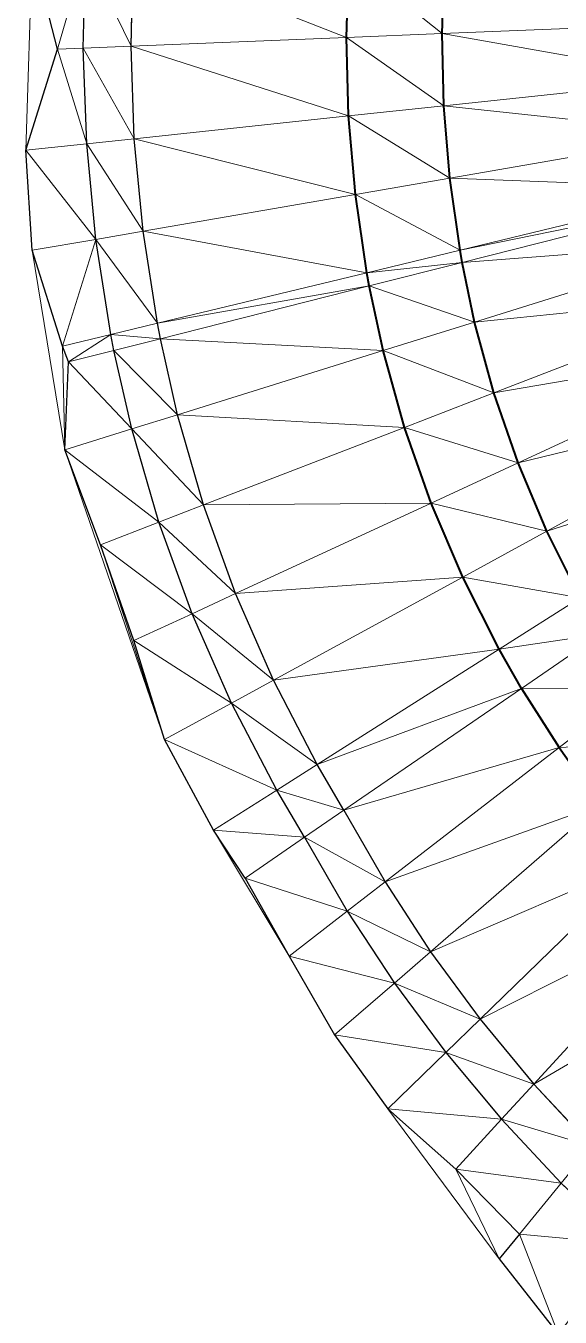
# Model space of a CAD drawing. Header units: metres. Extents: x 246428 to 246884, y 7418966 to 7419490.
# Drawn here: x 246495.91 to 246507.07, y 7419354.85 to 7419381.82 of the extents above; entities that cross this region are included whole.
import ezdxf

# ---------------------------------------------------------------- set-up
doc = ezdxf.new("R2010")
doc.units = ezdxf.units.M
doc.linetypes.add('blank name', pattern=[0])
doc.linetypes.add('HIDDEN', pattern=[9.525, 6.35, -3.175])
doc.layers.add('_12D_UNMAPPED', color=7, linetype='Continuous')
doc.layers.add('BATTER', color=250, linetype='HIDDEN', lineweight=25)
doc.layers.add('DRAINAGE_SWALE', color=7, linetype='CHANNEL_DASHDOT_X4', lineweight=40)
doc.styles.get("Standard").update_dxf_attribs({"font": 'romans.shx', "width": 0.65})
doc.linetypes.add('CHANNEL_DASHDOT_X4', pattern='A,6,-1,1,-1,0.004,[">",Standard,S=4,R=0,X=0,Y=-1.7144],0.004,1,-1,6,-1,1,-1', length=20.008)

msp = doc.modelspace()

# ---------------------------------------------------------------- linework, layer by layer
at = {"layer": '_12D_UNMAPPED', "color": 3, "linetype": 'blank name', "lineweight": 0}
for points in [[(246496.572, 7419381.333, 31.13), (246495.911, 7419379.22, 30.937), (246496.042, 7419383.378, 30.994)], [(246497.155, 7419383.35, 31.272), (246496.572, 7419381.333, 31.13), (246496.042, 7419383.378, 30.994)], [(246497.155, 7419383.35, 31.272), (246497.109, 7419381.354, 31.264), (246496.572, 7419381.333, 31.13)], [(246498.108, 7419381.395, 31.264), (246497.109, 7419381.354, 31.264), (246497.155, 7419383.35, 31.272)], [(246498.155, 7419383.324, 31.272), (246498.108, 7419381.395, 31.264), (246497.155, 7419383.35, 31.272)], [(246498.108, 7419381.395, 31.264), (246498.155, 7419383.324, 31.272), (246502.604, 7419381.575, 30.514)], [(246502.604, 7419381.575, 30.514), (246498.155, 7419383.324, 31.272), (246502.653, 7419383.21, 30.522)], [(246504.602, 7419381.656, 30.474), (246502.604, 7419381.575, 30.514), (246502.653, 7419383.21, 30.522)], [(246504.652, 7419383.159, 30.482), (246504.602, 7419381.656, 30.474), (246502.653, 7419383.21, 30.522)], [(246509.854, 7419381.867, 31.35), (246504.602, 7419381.656, 30.474), (246504.652, 7419383.159, 30.482)], [(246509.854, 7419381.867, 31.35), (246509.939, 7419380.71, 31.355), (246504.602, 7419381.656, 30.474)], [(246502.651, 7419379.936, 30.507), (246498.108, 7419381.395, 31.264), (246502.604, 7419381.575, 30.514)], [(246504.602, 7419381.656, 30.474), (246504.639, 7419380.147, 30.467), (246502.604, 7419381.575, 30.514)], [(246504.639, 7419380.147, 30.467), (246502.651, 7419379.936, 30.507), (246502.604, 7419381.575, 30.514)], [(246509.939, 7419380.71, 31.355), (246504.639, 7419380.147, 30.467), (246504.602, 7419381.656, 30.474)], [(246497.181, 7419379.355, 31.257), (246495.911, 7419379.22, 30.937), (246496.572, 7419381.333, 31.13)], [(246497.109, 7419381.354, 31.264), (246497.181, 7419379.355, 31.257), (246496.572, 7419381.333, 31.13)], [(246498.108, 7419381.395, 31.264), (246498.176, 7419379.461, 31.257), (246497.109, 7419381.354, 31.264)], [(246498.176, 7419379.461, 31.257), (246497.181, 7419379.355, 31.257), (246497.109, 7419381.354, 31.264)], [(246498.176, 7419379.461, 31.257), (246498.108, 7419381.395, 31.264), (246502.651, 7419379.936, 30.507)], [(246509.939, 7419380.71, 31.355), (246510.099, 7419379.56, 31.362), (246504.639, 7419380.147, 30.467)], [(246504.639, 7419380.147, 30.467), (246504.764, 7419378.637, 30.459), (246502.651, 7419379.936, 30.507)], [(246510.099, 7419379.56, 31.362), (246504.764, 7419378.637, 30.459), (246504.639, 7419380.147, 30.467)], [(246502.793, 7419378.296, 30.499), (246498.176, 7419379.461, 31.257), (246502.651, 7419379.936, 30.507)], [(246504.764, 7419378.637, 30.459), (246502.793, 7419378.296, 30.499), (246502.651, 7419379.936, 30.507)], [(246497.181, 7419379.355, 31.257), (246497.374, 7419377.358, 31.249), (246495.911, 7419379.22, 30.937)], [(246498.176, 7419379.461, 31.257), (246498.359, 7419377.529, 31.249), (246497.181, 7419379.355, 31.257)], [(246498.359, 7419377.529, 31.249), (246497.374, 7419377.358, 31.249), (246497.181, 7419379.355, 31.257)], [(246498.359, 7419377.529, 31.249), (246498.176, 7419379.461, 31.257), (246502.793, 7419378.296, 30.499)], [(246510.099, 7419379.56, 31.362), (246510.334, 7419378.424, 31.37), (246504.764, 7419378.637, 30.459)], [(246497.374, 7419377.358, 31.249), (246496.045, 7419377.129, 30.912), (246495.911, 7419379.22, 30.937)], [(246504.764, 7419378.637, 30.459), (246504.976, 7419377.13, 30.452), (246502.793, 7419378.296, 30.499)], [(246510.334, 7419378.424, 31.37), (246504.976, 7419377.13, 30.452), (246504.764, 7419378.637, 30.459)], [(246503.032, 7419376.661, 30.492), (246498.359, 7419377.529, 31.249), (246502.793, 7419378.296, 30.499)], [(246504.976, 7419377.13, 30.452), (246503.032, 7419376.661, 30.492), (246502.793, 7419378.296, 30.499)], [(246510.334, 7419378.424, 31.37), (246510.381, 7419378.235, 31.372), (246504.976, 7419377.13, 30.452)], [(246510.381, 7419378.235, 31.372), (246505.02, 7419376.878, 30.45), (246504.976, 7419377.13, 30.452)], [(246510.381, 7419378.235, 31.372), (246510.643, 7419377.306, 31.38), (246505.02, 7419376.878, 30.45)], [(246498.359, 7419377.529, 31.249), (246498.658, 7419375.605, 31.242), (246497.374, 7419377.358, 31.249)], [(246498.658, 7419375.605, 31.242), (246498.359, 7419377.529, 31.249), (246503.032, 7419376.661, 30.492)], [(246497.374, 7419377.358, 31.249), (246496.677, 7419375.127, 30.982), (246496.045, 7419377.129, 30.912)], [(246497.686, 7419375.37, 31.242), (246496.677, 7419375.127, 30.982), (246497.374, 7419377.358, 31.249)], [(246498.658, 7419375.605, 31.242), (246497.686, 7419375.37, 31.242), (246497.374, 7419377.358, 31.249)], [(246510.643, 7419377.306, 31.38), (246505.281, 7419375.632, 30.444), (246505.02, 7419376.878, 30.45)], [(246510.643, 7419377.306, 31.38), (246511.025, 7419376.21, 31.39), (246505.281, 7419375.632, 30.444)], [(246496.677, 7419375.127, 30.982), (246496.723, 7419372.961, 30.868), (246496.045, 7419377.129, 30.912)], [(246504.976, 7419377.13, 30.452), (246505.02, 7419376.878, 30.45), (246503.032, 7419376.661, 30.492)], [(246503.081, 7419376.388, 30.49), (246498.658, 7419375.605, 31.242), (246503.032, 7419376.661, 30.492)], [(246505.02, 7419376.878, 30.45), (246503.081, 7419376.388, 30.49), (246503.032, 7419376.661, 30.492)], [(246505.02, 7419376.878, 30.45), (246505.281, 7419375.632, 30.444), (246503.081, 7419376.388, 30.49)], [(246498.719, 7419375.283, 31.24), (246498.658, 7419375.605, 31.242), (246503.081, 7419376.388, 30.49)], [(246503.371, 7419375.036, 30.484), (246498.719, 7419375.283, 31.24), (246503.081, 7419376.388, 30.49)], [(246505.281, 7419375.632, 30.444), (246503.371, 7419375.036, 30.484), (246503.081, 7419376.388, 30.49)], [(246511.025, 7419376.21, 31.39), (246505.685, 7419374.15, 30.436), (246505.281, 7419375.632, 30.444)], [(246511.478, 7419375.141, 31.4), (246505.685, 7419374.15, 30.436), (246511.025, 7419376.21, 31.39)], [(246498.658, 7419375.605, 31.242), (246498.719, 7419375.283, 31.24), (246497.686, 7419375.37, 31.242)], [(246505.685, 7419374.15, 30.436), (246503.371, 7419375.036, 30.484), (246505.281, 7419375.632, 30.444)], [(246496.798, 7419374.797, 30.995), (246496.677, 7419375.127, 30.982), (246497.686, 7419375.37, 31.242)], [(246497.75, 7419375.038, 31.24), (246496.798, 7419374.797, 30.995), (246497.686, 7419375.37, 31.242)], [(246498.719, 7419375.283, 31.24), (246497.75, 7419375.038, 31.24), (246497.686, 7419375.37, 31.242)], [(246497.75, 7419375.038, 31.24), (246498.719, 7419375.283, 31.24), (246499.076, 7419373.696, 31.234)], [(246498.719, 7419375.283, 31.24), (246503.371, 7419375.036, 30.484), (246499.076, 7419373.696, 31.234)], [(246496.798, 7419374.797, 30.995), (246496.723, 7419372.961, 30.868), (246496.677, 7419375.127, 30.982)], [(246497.75, 7419375.038, 31.24), (246498.121, 7419373.398, 31.234), (246496.798, 7419374.797, 30.995)], [(246498.121, 7419373.398, 31.234), (246497.75, 7419375.038, 31.24), (246499.076, 7419373.696, 31.234)], [(246503.371, 7419375.036, 30.484), (246503.819, 7419373.431, 30.476), (246499.076, 7419373.696, 31.234)], [(246505.685, 7419374.15, 30.436), (246503.819, 7419373.431, 30.476), (246503.371, 7419375.036, 30.484)], [(246511.478, 7419375.141, 31.4), (246506.187, 7419372.692, 30.429), (246505.685, 7419374.15, 30.436)], [(246511.478, 7419375.141, 31.4), (246512, 7419374.105, 31.41), (246506.187, 7419372.692, 30.429)], [(246498.121, 7419373.398, 31.234), (246496.723, 7419372.961, 30.868), (246496.798, 7419374.797, 30.995)], [(246505.685, 7419374.15, 30.436), (246506.187, 7419372.692, 30.429), (246503.819, 7419373.431, 30.476)], [(246512, 7419374.105, 31.41), (246506.788, 7419371.263, 30.421), (246506.187, 7419372.692, 30.429)], [(246512, 7419374.105, 31.41), (246512.588, 7419373.105, 31.42), (246506.788, 7419371.263, 30.421)], [(246499.62, 7419371.811, 31.226), (246498.121, 7419373.398, 31.234), (246499.076, 7419373.696, 31.234)], [(246503.819, 7419373.431, 30.476), (246499.62, 7419371.811, 31.226), (246499.076, 7419373.696, 31.234)], [(246498.121, 7419373.398, 31.234), (246498.687, 7419371.452, 31.226), (246496.723, 7419372.961, 30.868)], [(246498.687, 7419371.452, 31.226), (246498.121, 7419373.398, 31.234), (246499.62, 7419371.811, 31.226)], [(246503.819, 7419373.431, 30.476), (246504.373, 7419371.851, 30.469), (246499.62, 7419371.811, 31.226)], [(246506.187, 7419372.692, 30.429), (246504.373, 7419371.851, 30.469), (246503.819, 7419373.431, 30.476)], [(246497.467, 7419370.981, 30.899), (246498.805, 7419366.91, 30.813), (246496.723, 7419372.961, 30.868)], [(246498.687, 7419371.452, 31.226), (246497.467, 7419370.981, 30.899), (246496.723, 7419372.961, 30.868)], [(246512.588, 7419373.105, 31.42), (246507.484, 7419369.87, 30.413), (246506.788, 7419371.263, 30.421)], [(246506.187, 7419372.692, 30.429), (246506.788, 7419371.263, 30.421), (246504.373, 7419371.851, 30.469)], [(246500.289, 7419369.96, 31.219), (246498.687, 7419371.452, 31.226), (246499.62, 7419371.811, 31.226)], [(246504.373, 7419371.851, 30.469), (246500.289, 7419369.96, 31.219), (246499.62, 7419371.811, 31.226)], [(246504.373, 7419371.851, 30.469), (246505.032, 7419370.305, 30.461), (246500.289, 7419369.96, 31.219)], [(246506.788, 7419371.263, 30.421), (246505.032, 7419370.305, 30.461), (246504.373, 7419371.851, 30.469)], [(246497.467, 7419370.981, 30.899), (246498.687, 7419371.452, 31.226), (246499.382, 7419369.54, 31.219)], [(246498.687, 7419371.452, 31.226), (246500.289, 7419369.96, 31.219), (246499.382, 7419369.54, 31.219)], [(246506.788, 7419371.263, 30.421), (246507.484, 7419369.87, 30.413), (246505.032, 7419370.305, 30.461)], [(246498.166, 7419368.977, 30.884), (246498.805, 7419366.91, 30.813), (246497.467, 7419370.981, 30.899)], [(246498.166, 7419368.977, 30.884), (246497.467, 7419370.981, 30.899), (246499.382, 7419369.54, 31.219)], [(246505.032, 7419370.305, 30.461), (246501.081, 7419368.151, 31.211), (246500.289, 7419369.96, 31.219)], [(246505.032, 7419370.305, 30.461), (246505.794, 7419368.8, 30.453), (246501.081, 7419368.151, 31.211)], [(246507.484, 7419369.87, 30.413), (246505.794, 7419368.8, 30.453), (246505.032, 7419370.305, 30.461)], [(246500.289, 7419369.96, 31.219), (246501.081, 7419368.151, 31.211), (246499.382, 7419369.54, 31.219)], [(246507.484, 7419369.87, 30.413), (246507.912, 7419369.112, 30.409), (246505.794, 7419368.8, 30.453)], [(246500.203, 7419367.672, 31.211), (246498.166, 7419368.977, 30.884), (246499.382, 7419369.54, 31.219)], [(246501.081, 7419368.151, 31.211), (246500.203, 7419367.672, 31.211), (246499.382, 7419369.54, 31.219)], [(246505.794, 7419368.8, 30.453), (246507.912, 7419369.112, 30.409), (246506.263, 7419367.98, 30.449)], [(246507.912, 7419369.112, 30.409), (246508.628, 7419367.966, 30.402), (246506.263, 7419367.98, 30.449)], [(246498.805, 7419366.91, 30.813), (246498.166, 7419368.977, 30.884), (246500.203, 7419367.672, 31.211)], [(246505.794, 7419368.8, 30.453), (246501.993, 7419366.391, 31.203), (246501.081, 7419368.151, 31.211)], [(246505.794, 7419368.8, 30.453), (246506.263, 7419367.98, 30.449), (246501.993, 7419366.391, 31.203)], [(246506.263, 7419367.98, 30.449), (246505.794, 7419368.8, 30.453), (246506.263, 7419367.98, 30.449)], [(246501.081, 7419368.151, 31.211), (246501.993, 7419366.391, 31.203), (246500.203, 7419367.672, 31.211)], [(246501.993, 7419366.391, 31.203), (246506.263, 7419367.98, 30.449), (246502.553, 7419365.434, 31.199)], [(246506.263, 7419367.98, 30.449), (246507.045, 7419366.743, 30.442), (246502.553, 7419365.434, 31.199)], [(246506.263, 7419367.98, 30.449), (246506.263, 7419367.98, 30.449), (246507.045, 7419366.743, 30.442)], [(246506.263, 7419367.98, 30.449), (246508.628, 7419367.966, 30.402), (246507.045, 7419366.743, 30.442)], [(246508.628, 7419367.966, 30.402), (246509.41, 7419366.858, 30.395), (246507.045, 7419366.743, 30.442)], [(246501.148, 7419365.856, 31.203), (246498.805, 7419366.91, 30.813), (246500.203, 7419367.672, 31.211)], [(246501.993, 7419366.391, 31.203), (246501.148, 7419365.856, 31.203), (246500.203, 7419367.672, 31.211)], [(246498.805, 7419366.91, 30.813), (246501.148, 7419365.856, 31.203), (246499.829, 7419365.02, 30.813)], [(246502.553, 7419365.434, 31.199), (246507.045, 7419366.743, 30.442), (246503.412, 7419363.936, 31.207)], [(246507.045, 7419366.743, 30.442), (246507.899, 7419365.548, 30.435), (246503.412, 7419363.936, 31.207)], [(246507.045, 7419366.743, 30.442), (246509.41, 7419366.858, 30.395), (246507.899, 7419365.548, 30.435)], [(246501.993, 7419366.391, 31.203), (246502.553, 7419365.434, 31.199), (246501.148, 7419365.856, 31.203)], [(246502.553, 7419365.434, 31.199), (246501.993, 7419366.391, 31.203), (246502.553, 7419365.434, 31.199)], [(246501.148, 7419365.856, 31.203), (246501.728, 7419364.869, 31.199), (246499.829, 7419365.02, 30.813)], [(246501.728, 7419364.869, 31.199), (246501.148, 7419365.856, 31.203), (246501.728, 7419364.869, 31.199)], [(246501.148, 7419365.856, 31.203), (246502.553, 7419365.434, 31.199), (246501.728, 7419364.869, 31.199)], [(246502.553, 7419365.434, 31.199), (246503.412, 7419363.936, 31.207), (246501.728, 7419364.869, 31.199)], [(246502.553, 7419365.434, 31.199), (246502.553, 7419365.434, 31.199), (246503.412, 7419363.936, 31.207)], [(246503.412, 7419363.936, 31.207), (246507.899, 7419365.548, 30.435), (246504.361, 7419362.48, 31.216)], [(246507.899, 7419365.548, 30.435), (246508.823, 7419364.398, 30.428), (246504.361, 7419362.48, 31.216)], [(246499.829, 7419365.02, 30.813), (246500.489, 7419364.018, 30.823), (246501.41, 7419362.389, 30.825)], [(246500.489, 7419364.018, 30.823), (246499.829, 7419365.02, 30.813), (246500.489, 7419364.019, 30.823)], [(246499.829, 7419365.02, 30.813), (246501.728, 7419364.869, 31.199), (246500.489, 7419364.019, 30.823)], [(246501.728, 7419364.869, 31.199), (246502.621, 7419363.324, 31.207), (246500.489, 7419364.019, 30.823)], [(246501.728, 7419364.869, 31.199), (246503.412, 7419363.936, 31.207), (246502.621, 7419363.324, 31.207)], [(246501.728, 7419364.869, 31.199), (246501.728, 7419364.869, 31.199), (246502.621, 7419363.324, 31.207)], [(246504.361, 7419362.48, 31.216), (246508.823, 7419364.398, 30.428), (246505.397, 7419361.071, 31.224)], [(246508.823, 7419364.398, 30.428), (246509.813, 7419363.299, 30.422), (246505.397, 7419361.071, 31.224)], [(246501.41, 7419362.389, 30.825), (246500.489, 7419364.019, 30.823), (246502.621, 7419363.324, 31.207)], [(246500.489, 7419364.018, 30.823), (246500.489, 7419364.019, 30.823), (246501.41, 7419362.389, 30.825)], [(246503.412, 7419363.936, 31.207), (246504.361, 7419362.48, 31.216), (246502.621, 7419363.324, 31.207)], [(246502.621, 7419363.324, 31.207), (246503.605, 7419361.824, 31.216), (246501.41, 7419362.389, 30.825)], [(246502.621, 7419363.324, 31.207), (246504.361, 7419362.48, 31.216), (246503.605, 7419361.824, 31.216)], [(246505.397, 7419361.071, 31.224), (246509.813, 7419363.299, 30.422), (246506.519, 7419359.716, 31.233)], [(246509.813, 7419363.299, 30.422), (246510.869, 7419362.254, 30.415), (246506.519, 7419359.716, 31.233)], [(246501.41, 7419362.389, 30.825), (246503.605, 7419361.824, 31.216), (246502.356, 7419360.741, 30.802)], [(246504.361, 7419362.48, 31.216), (246505.397, 7419361.071, 31.224), (246503.605, 7419361.824, 31.216)], [(246510.869, 7419362.254, 30.415), (246507.724, 7419358.42, 31.241), (246506.519, 7419359.716, 31.233)], [(246503.605, 7419361.824, 31.216), (246504.68, 7419360.375, 31.224), (246502.356, 7419360.741, 30.802)], [(246503.605, 7419361.824, 31.216), (246505.397, 7419361.071, 31.224), (246504.68, 7419360.375, 31.224)], [(246505.397, 7419361.071, 31.224), (246506.519, 7419359.716, 31.233), (246504.68, 7419360.375, 31.224)], [(246502.356, 7419360.741, 30.802), (246504.68, 7419360.375, 31.224), (246503.467, 7419359.197, 30.802)], [(246504.68, 7419360.375, 31.224), (246505.842, 7419358.98, 31.233), (246503.467, 7419359.197, 30.802)], [(246504.68, 7419360.375, 31.224), (246506.519, 7419359.716, 31.233), (246505.842, 7419358.98, 31.233)], [(246506.519, 7419359.716, 31.233), (246507.724, 7419358.42, 31.241), (246505.842, 7419358.98, 31.233)], [(246505.842, 7419358.98, 31.233), (246504.887, 7419357.941, 30.88), (246503.467, 7419359.197, 30.802)], [(246504.887, 7419357.941, 30.88), (246505.795, 7419356.068, 30.901), (246503.467, 7419359.197, 30.802)], [(246507.089, 7419357.647, 31.241), (246504.887, 7419357.941, 30.88), (246505.842, 7419358.98, 31.233)], [(246507.724, 7419358.42, 31.241), (246507.089, 7419357.647, 31.241), (246505.842, 7419358.98, 31.233)], [(246504.887, 7419357.941, 30.88), (246507.089, 7419357.647, 31.241), (246506.218, 7419356.584, 30.898)], [(246504.887, 7419357.941, 30.88), (246506.218, 7419356.584, 30.898), (246505.795, 7419356.068, 30.901)], [(246507.089, 7419357.647, 31.241), (246507.09, 7419357.647, 31.241), (246506.218, 7419356.584, 30.898)], [(246507.09, 7419357.647, 31.241), (246507.09, 7419357.647, 31.241), (246506.218, 7419356.584, 30.898)], [(246507.09, 7419357.647, 31.241), (246508.419, 7419356.379, 31.25), (246506.218, 7419356.584, 30.898)], [(246505.795, 7419356.068, 30.901), (246506.218, 7419356.584, 30.898), (246505.795, 7419356.068, 30.901)], [(246505.795, 7419356.068, 30.901), (246506.218, 7419356.584, 30.898), (246507.034, 7419354.482, 30.858)], [(246506.218, 7419356.584, 30.898), (246508.419, 7419356.379, 31.25), (246507.034, 7419354.482, 30.858)], [(246508.419, 7419356.379, 31.25), (246509.021, 7419355.85, 31.253), (246507.034, 7419354.482, 30.858)], [(246505.795, 7419356.068, 30.901), (246505.795, 7419356.068, 30.901), (246507.034, 7419354.482, 30.858)], [(246507.034, 7419354.482, 30.858), (246509.021, 7419355.85, 31.253), (246507.681, 7419353.915, 30.861)]]:
    msp.add_3dface(points, dxfattribs=at)
at = {"layer": 'BATTER'}
for points in [[(246500.489, 7419364.018, 30.823), (246499.829, 7419365.02, 30.813), (246498.805, 7419366.91, 30.813), (246498.166, 7419368.977, 30.884), (246497.467, 7419370.981, 30.899), (246496.723, 7419372.961, 30.868), (246496.798, 7419374.797, 30.995), (246496.677, 7419375.127, 30.982), (246496.045, 7419377.129, 30.912), (246495.911, 7419379.22, 30.937), (246496.572, 7419381.333, 31.13), (246496.042, 7419383.378, 30.994)], [(246501.728, 7419364.869, 31.199), (246501.148, 7419365.856, 31.203), (246500.203, 7419367.672, 31.211), (246499.382, 7419369.54, 31.219), (246498.687, 7419371.452, 31.226), (246498.121, 7419373.398, 31.234), (246497.75, 7419375.038, 31.24), (246497.686, 7419375.37, 31.242), (246497.374, 7419377.358, 31.249), (246497.181, 7419379.355, 31.257), (246497.109, 7419381.354, 31.264), (246497.155, 7419383.35, 31.272)], [(246502.553, 7419365.434, 31.199), (246501.993, 7419366.391, 31.203), (246501.081, 7419368.151, 31.211), (246500.289, 7419369.96, 31.219), (246499.62, 7419371.811, 31.226), (246499.076, 7419373.696, 31.234), (246498.719, 7419375.283, 31.24), (246498.658, 7419375.605, 31.242), (246498.359, 7419377.529, 31.249), (246498.176, 7419379.461, 31.257), (246498.108, 7419381.395, 31.264), (246498.155, 7419383.324, 31.272)], [(246502.553, 7419365.434, 31.199), (246503.412, 7419363.936, 31.207), (246504.361, 7419362.48, 31.216), (246505.397, 7419361.071, 31.224), (246506.519, 7419359.716, 31.233), (246507.724, 7419358.42, 31.241), (246507.724, 7419358.42, 31.241), (246507.724, 7419358.42, 31.241), (246509.008, 7419357.187, 31.25), (246509.59, 7419356.672, 31.253), (246509.867, 7419356.248, 31.266), (246510.161, 7419355.742, 31.28), (246510.421, 7419355.23, 31.295), (246510.647, 7419354.713, 31.309)], [(246501.728, 7419364.869, 31.199), (246502.621, 7419363.324, 31.207), (246503.605, 7419361.824, 31.216), (246504.68, 7419360.375, 31.224), (246505.842, 7419358.98, 31.233), (246507.089, 7419357.647, 31.241), (246507.09, 7419357.647, 31.241), (246507.09, 7419357.647, 31.241), (246508.419, 7419356.379, 31.25), (246509.021, 7419355.85, 31.253), (246509.263, 7419355.451, 31.266), (246509.517, 7419354.976, 31.28), (246509.74, 7419354.497, 31.295)], [(246500.489, 7419364.019, 30.823), (246501.41, 7419362.389, 30.825), (246502.356, 7419360.741, 30.802), (246503.467, 7419359.197, 30.802), (246504.887, 7419357.941, 30.88), (246506.218, 7419356.584, 30.898), (246505.795, 7419356.068, 30.901), (246505.795, 7419356.068, 30.901), (246507.034, 7419354.482, 30.858)]]:
    msp.add_polyline3d(points, dxfattribs=at)
at = {"layer": 'DRAINAGE_SWALE'}
for points in [[(246506.263, 7419367.98, 30.449), (246505.794, 7419368.8, 30.453), (246505.032, 7419370.305, 30.461), (246504.373, 7419371.851, 30.469), (246503.819, 7419373.431, 30.476), (246503.371, 7419375.036, 30.484), (246503.081, 7419376.388, 30.49), (246503.032, 7419376.661, 30.492), (246502.793, 7419378.296, 30.499), (246502.651, 7419379.936, 30.507), (246502.604, 7419381.575, 30.514), (246502.653, 7419383.21, 30.522)], [(246507.912, 7419369.112, 30.409), (246507.484, 7419369.87, 30.413), (246506.788, 7419371.263, 30.421), (246506.187, 7419372.692, 30.429), (246505.685, 7419374.15, 30.436), (246505.281, 7419375.632, 30.444), (246505.02, 7419376.878, 30.45), (246504.976, 7419377.13, 30.452), (246504.764, 7419378.637, 30.459), (246504.639, 7419380.147, 30.467), (246504.602, 7419381.656, 30.474), (246504.652, 7419383.159, 30.482)], [(246506.263, 7419367.98, 30.449), (246507.045, 7419366.743, 30.442), (246507.899, 7419365.548, 30.435), (246508.823, 7419364.398, 30.428), (246509.813, 7419363.299, 30.422), (246510.869, 7419362.254, 30.415), (246510.869, 7419362.254, 30.415), (246510.869, 7419362.254, 30.415), (246511.986, 7419361.266, 30.408), (246512.49, 7419360.856, 30.405), (246513.001, 7419360.383, 30.401), (246513.571, 7419359.803, 30.396), (246514.108, 7419359.199, 30.392), (246514.61, 7419358.573, 30.387), (246515.078, 7419357.926, 30.383), (246515.509, 7419357.26, 30.378), (246515.904, 7419356.577, 30.374), (246516.262, 7419355.88, 30.37), (246516.582, 7419355.17, 30.365), (246516.864, 7419354.448, 30.361)]]:
    msp.add_polyline3d(points, dxfattribs=at)

doc.saveas('drawing.dxf')
